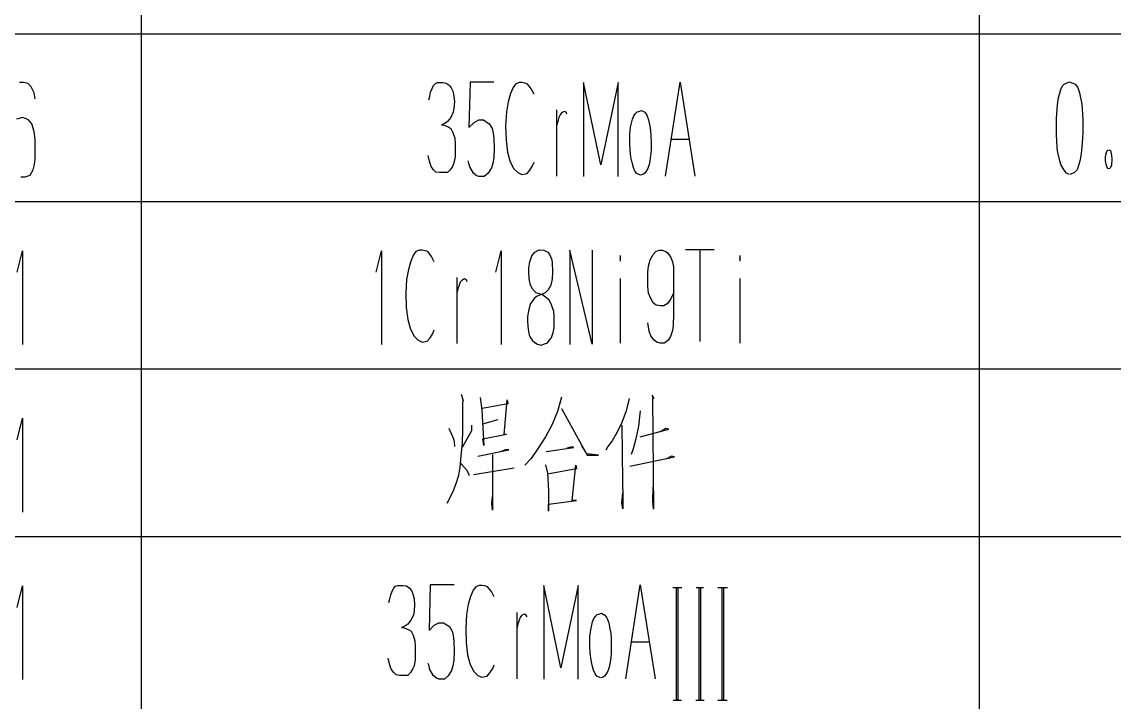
# Model space of a CAD drawing. Extents: x 0 to 8410, y 0 to 11890.
# Drawn here: x 7460 to 7916.2, y 2620.8 to 2905 of the extents above; entities that cross this region are included whole.
import ezdxf

# ---------------------------------------------------------------- set-up
doc = ezdxf.new("R2010")
doc.units = 0
doc.header["$MEASUREMENT"] = 0
doc.layers.add('6', color=7, linetype='Continuous')
doc.layers.add('9', color=7, linetype='Continuous')

# ---------------------------------------------------------------- blocks, each defined once
blk = doc.blocks.new('BLKENT904')
at = {"layer": '9', "color": 2, "linetype": 'Continuous'}
for p, q in [((7458.01, 2660.4), (7460.23, 2669.4)), ((7460.23, 2669.4), (7460.23, 2630.2)), ((7615.29, 2668.4), (7616.08, 2669.2)), ((7616.08, 2669.2), (7616.99, 2669.6)), ((7616.99, 2669.6), (7619.22, 2669.6)), ((7619.22, 2669.6), (7620.59, 2669.4)), ((7620.59, 2669.4), (7621.76, 2668.6)), ((7630.59, 2669.8), (7630.07, 2650.8)), ((7640.52, 2669.8), (7630.59, 2669.8)), ((7649.54, 2669), (7648.56, 2667.6)), ((7651.05, 2669.6), (7649.54, 2669)), ((7652.16, 2669.6), (7651.05, 2669.6)), ((7653.4, 2669.4), (7652.16, 2669.6)), ((7654.51, 2669), (7653.4, 2669.4)), ((7655.36, 2668), (7654.51, 2669)), ((7685.16, 2635.2), (7677.97, 2669.6)), ((7677.97, 2669.6), (7677.97, 2630.4)), ((7692.35, 2669.6), (7685.16, 2635.2)), ((7692.35, 2630.4), (7692.35, 2669.6)), ((7712.22, 2630.6), (7718.3, 2669.8)), ((7718.3, 2669.8), (7724.45, 2630.6)), ((7613.66, 2664), (7614.05, 2665.6)), ((7614.05, 2665.6), (7614.71, 2667.2)), ((7614.71, 2667.2), (7615.29, 2668.4)), ((7621.76, 2668.6), (7622.68, 2667.4)), ((7622.68, 2667.4), (7623.33, 2666)), ((7623.33, 2666), (7623.79, 2664)), ((7647.39, 2665), (7646.47, 2661.6)), ((7648.56, 2667.6), (7647.39, 2665)), ((7656.08, 2667), (7655.36, 2668)), ((7657.26, 2664.8), (7656.08, 2667)), ((7735.69, 2668.6), (7731.9, 2668.6)), ((7733.47, 2621.6), (7733.47, 2668.6)), ((7733.99, 2668.6), (7733.99, 2621.6)), ((7744.71, 2668.6), (7741.57, 2668.6)), ((7742.88, 2621.6), (7742.88, 2668.6)), ((7743.4, 2668.6), (7743.4, 2621.6)), ((7754.77, 2668.6), (7750.72, 2668.6)), ((7752.55, 2621.6), (7752.55, 2668.6)), ((7753.07, 2668.6), (7753.07, 2621.6)), ((7613.27, 2662.4), (7613.66, 2664)), ((7623.79, 2664), (7623.99, 2661.6)), ((7623.99, 2661.6), (7623.79, 2659)), ((7646.47, 2661.6), (7645.69, 2657.4)), ((7623.53, 2657.2), (7622.48, 2655)), ((7623.79, 2659), (7623.53, 2657.2)), ((7645.69, 2657.4), (7645.36, 2651.6)), ((7666.67, 2658.2), (7666.67, 2630.6)), ((7668.11, 2656.2), (7667.65, 2655)), ((7668.69, 2657), (7668.11, 2656.2)), ((7669.87, 2657.6), (7668.69, 2657)), ((7670.65, 2657.2), (7669.87, 2657.6)), ((7670.98, 2656.4), (7670.65, 2657.2)), ((7698.37, 2654.4), (7698.89, 2655.8)), ((7698.89, 2655.8), (7699.54, 2656.6)), ((7699.54, 2656.6), (7700.33, 2657.4)), ((7700.33, 2657.4), (7700.98, 2657.6)), ((7700.98, 2657.6), (7702.09, 2658)), ((7702.09, 2658), (7703.46, 2657.2)), ((7703.46, 2657.2), (7704.38, 2656)), ((7704.38, 2656), (7705.1, 2654)), ((7620, 2652.6), (7618.56, 2652)), ((7618.56, 2652), (7619.74, 2651.8)), ((7619.74, 2651.8), (7621.63, 2651)), ((7621.18, 2653.4), (7620, 2652.6)), ((7622.48, 2655), (7621.18, 2653.4)), ((7621.63, 2651), (7622.55, 2650.4)), ((7630.07, 2650.8), (7632.22, 2653)), ((7632.22, 2653), (7634.18, 2654)), ((7634.18, 2654), (7636.08, 2654)), ((7636.08, 2654), (7638.56, 2652.4)), ((7638.56, 2652.4), (7639.74, 2650.4)), ((7645.36, 2651.6), (7645.56, 2645.6)), ((7667.12, 2653.4), (7666.67, 2651.6)), ((7667.65, 2655), (7667.12, 2653.4)), ((7697.26, 2648.2), (7697.58, 2651)), ((7697.58, 2651), (7698.37, 2654.4)), ((7705.1, 2654), (7705.62, 2651.4)), ((7705.62, 2651.4), (7705.95, 2649.6)), ((7622.55, 2650.4), (7623.4, 2648.8)), ((7623.4, 2648.8), (7624.12, 2646.4)), ((7624.12, 2646.4), (7624.31, 2644.2)), ((7639.74, 2650.4), (7640.2, 2648.6)), ((7640.2, 2648.6), (7640.46, 2646.2)), ((7640.46, 2646.2), (7640.59, 2642.2)), ((7697.19, 2644), (7697.26, 2648.2)), ((7705.95, 2649.6), (7706.08, 2647.4)), ((7706.08, 2647.4), (7706.15, 2644.6)), ((7624.31, 2644.2), (7624.31, 2640.4)), ((7640.59, 2642.2), (7640.39, 2638.2)), ((7645.56, 2645.6), (7646.14, 2640.6)), ((7697.39, 2641.4), (7697.19, 2644)), ((7706.15, 2644.6), (7706.15, 2641.4)), ((7721.9, 2645.8), (7714.51, 2645.8)), ((7613.66, 2636.2), (7613.01, 2639.2)), ((7624.25, 2638.6), (7623.79, 2636)), ((7624.31, 2640.4), (7624.25, 2638.6)), ((7630.07, 2635.8), (7629.67, 2637)), ((7640.39, 2638.2), (7640, 2636)), ((7646.14, 2640.6), (7647.12, 2637)), ((7647.12, 2637), (7648.69, 2633.8)), ((7697.71, 2638.4), (7697.39, 2641.4)), ((7698.17, 2636.2), (7697.71, 2638.4)), ((7705.62, 2637), (7705.3, 2635.4)), ((7705.95, 2639.2), (7705.62, 2637)), ((7706.15, 2641.4), (7705.95, 2639.2)), ((7614.31, 2634.6), (7613.66, 2636.2)), ((7615.29, 2633.2), (7614.31, 2634.6)), ((7616.27, 2632.2), (7615.29, 2633.2)), ((7622.29, 2633.2), (7621.18, 2632)), ((7623.2, 2634.6), (7622.29, 2633.2)), ((7623.79, 2636), (7623.2, 2634.6)), ((7630.39, 2634.4), (7630.07, 2635.8)), ((7631.96, 2631.8), (7630.39, 2634.4)), ((7639.41, 2634), (7638.1, 2631.8)), ((7640, 2636), (7639.41, 2634)), ((7648.69, 2633.8), (7650.46, 2632)), ((7654.31, 2631.6), (7655.49, 2633)), ((7655.49, 2633), (7656.67, 2634.8)), ((7656.67, 2634.8), (7657.26, 2636.4)), ((7698.76, 2634.2), (7698.17, 2636.2)), ((7699.41, 2632.6), (7698.76, 2634.2)), ((7700.2, 2631.6), (7699.41, 2632.6)), ((7704.05, 2632.6), (7703.46, 2631.8)), ((7704.77, 2633.8), (7704.05, 2632.6)), ((7705.3, 2635.4), (7704.77, 2633.8)), ((7617.78, 2632), (7616.27, 2632.2)), ((7621.18, 2632), (7617.78, 2632)), ((7633.14, 2630.8), (7631.96, 2631.8)), ((7634.12, 2630.4), (7633.14, 2630.8)), ((7636.47, 2630.4), (7634.12, 2630.4)), ((7638.1, 2631.8), (7636.47, 2630.4)), ((7650.46, 2632), (7652.16, 2631.2)), ((7652.16, 2631.2), (7654.31, 2631.6)), ((7701.7, 2631), (7700.2, 2631.6)), ((7702.75, 2631.2), (7701.77, 2631)), ((7703.46, 2631.8), (7702.75, 2631.2)), ((7732.03, 2621.6), (7735.56, 2621.6)), ((7733.99, 2621.6), (7733.47, 2621.6)), ((7741.44, 2621.6), (7744.97, 2621.6)), ((7743.4, 2621.6), (7742.88, 2621.6)), ((7750.72, 2621.6), (7754.64, 2621.6)), ((7753.07, 2621.6), (7752.55, 2621.6))]:
    blk.add_line(p, q, dxfattribs=at)
blk = doc.blocks.new('BLKENT905')
at = {"layer": '9', "color": 2, "linetype": 'Continuous'}
for p, q in [((7643.5, 2749.41), (7644.28, 2746.86)), ((7644.28, 2746.86), (7644.02, 2746.08)), ((7651.47, 2748.04), (7652.12, 2742.75)), ((7661.41, 2732.55), (7662.71, 2747.06)), ((7662.71, 2747.06), (7662.97, 2745.49)), ((7685.33, 2748.24), (7683.76, 2742.16)), ((7713.69, 2747.65), (7712.39, 2742.55)), ((7723.1, 2749.02), (7723.89, 2747.65)), ((7723.89, 2747.65), (7723.37, 2748.24)), ((7723.37, 2748.24), (7723.76, 2701.37)), ((7644.02, 2746.08), (7644.02, 2734.51)), ((7652.12, 2742.75), (7652.91, 2728.04)), ((7662.97, 2745.49), (7652.25, 2743.53)), ((7683.76, 2742.16), (7681.54, 2736.86)), ((7685.33, 2743.53), (7696.05, 2723.92)), ((7712.39, 2742.55), (7710.56, 2737.65)), ((7718.27, 2742.55), (7717.48, 2736.08)), ((7458.01, 2730.4), (7460.23, 2739.4)), ((7460.23, 2739.4), (7460.23, 2700.2)), ((7652.52, 2737.06), (7658.92, 2738.82)), ((7710.56, 2737.65), (7708.59, 2733.53)), ((7638.27, 2735.29), (7640.23, 2730.78)), ((7644.02, 2734.51), (7643.89, 2729.02)), ((7647.81, 2734.12), (7643.89, 2727.25)), ((7647.81, 2736.47), (7647.81, 2734.12)), ((7652.52, 2730.78), (7662.45, 2732.75)), ((7662.45, 2732.75), (7661.41, 2732.55)), ((7681.54, 2736.86), (7678.66, 2731.57)), ((7708.59, 2733.53), (7706.5, 2730)), ((7710.56, 2736.47), (7710.82, 2713.14)), ((7717.48, 2736.08), (7716.44, 2730.78)), ((7718.27, 2731.57), (7730.16, 2734.9)), ((7728.99, 2735.1), (7726.76, 2733.73)), ((7730.16, 2734.9), (7728.99, 2735.1)), ((7640.23, 2730.78), (7640.62, 2729.61)), ((7640.62, 2729.61), (7640.75, 2727.65)), ((7643.89, 2729.02), (7643.5, 2725.1)), ((7652.91, 2728.04), (7652.52, 2730.78)), ((7678.66, 2731.57), (7675.65, 2726.86)), ((7706.5, 2730), (7704.8, 2727.65)), ((7716.44, 2730.78), (7715.26, 2726.67)), ((7643.5, 2725.1), (7643.24, 2722.16)), ((7650.42, 2723.53), (7663.37, 2726.27)), ((7656.57, 2724.31), (7656.57, 2700.98)), ((7661.93, 2726.27), (7660.23, 2725.49)), ((7663.37, 2726.27), (7661.93, 2726.27)), ((7675.65, 2726.86), (7672.65, 2722.55)), ((7678.92, 2725.49), (7690.56, 2727.25)), ((7689.9, 2727.45), (7687.55, 2726.86)), ((7690.56, 2727.25), (7689.9, 2727.45)), ((7695.91, 2724.51), (7693.82, 2727.84)), ((7700.88, 2723.92), (7695.91, 2724.51)), ((7696.05, 2723.92), (7700.88, 2723.92)), ((7704.8, 2727.65), (7703.89, 2726.08)), ((7715.26, 2726.67), (7714.48, 2724.31)), ((7643.24, 2722.16), (7642.97, 2718.63)), ((7643.24, 2720.59), (7645.85, 2717.65)), ((7672.65, 2722.55), (7670.03, 2719.8)), ((7678.66, 2720), (7679.58, 2716.47)), ((7689.77, 2705.1), (7691.34, 2719.8)), ((7691.34, 2719.8), (7691.6, 2718.24)), ((7713.95, 2719.41), (7732.52, 2723.33)), ((7731.34, 2723.53), (7728.99, 2722.35)), ((7732.52, 2723.33), (7731.34, 2723.53)), ((7642.19, 2715.1), (7641.27, 2711.96)), ((7642.97, 2718.63), (7642.19, 2715.1)), ((7645.85, 2717.65), (7646.76, 2715.49)), ((7648.59, 2715.88), (7665.59, 2718.63)), ((7691.6, 2718.24), (7679.58, 2716.08)), ((7679.58, 2716.47), (7679.97, 2709.22)), ((7641.27, 2711.96), (7640.1, 2709.02)), ((7710.82, 2713.14), (7710.95, 2706.27)), ((7723.5, 2704.71), (7723.63, 2710.59)), ((7638.92, 2706.47), (7637.48, 2703.73)), ((7640.1, 2709.02), (7638.92, 2706.47)), ((7656.31, 2703.92), (7656.57, 2706.67)), ((7679.97, 2709.22), (7679.97, 2700.59)), ((7710.56, 2704.12), (7710.95, 2708.24)), ((7710.95, 2706.27), (7710.95, 2701.57)), ((7656.57, 2700.98), (7656.31, 2703.92)), ((7679.97, 2703.53), (7691.6, 2705.1)), ((7679.97, 2700.59), (7679.97, 2703.53)), ((7691.6, 2705.1), (7689.77, 2705.1)), ((7710.95, 2701.57), (7710.56, 2704.12)), ((7723.76, 2701.37), (7723.5, 2704.71))]:
    blk.add_line(p, q, dxfattribs=at)
blk = doc.blocks.new('BLKENT906')
at = {"layer": '9', "color": 2, "linetype": 'Continuous'}
for p, q in [((7458.01, 2800.4), (7460.23, 2809.4)), ((7460.23, 2809.4), (7460.23, 2770.2)), ((7608.01, 2800.4), (7610.23, 2809.4)), ((7610.23, 2809.4), (7610.23, 2770.2)), ((7623.56, 2807.6), (7622.39, 2805)), ((7624.54, 2809), (7623.56, 2807.6)), ((7626.05, 2809.6), (7624.54, 2809)), ((7627.16, 2809.6), (7626.05, 2809.6)), ((7628.4, 2809.4), (7627.16, 2809.6)), ((7629.51, 2809), (7628.4, 2809.4)), ((7630.36, 2808), (7629.51, 2809)), ((7631.08, 2807), (7630.36, 2808)), ((7632.25, 2804.8), (7631.08, 2807)), ((7658.01, 2800.4), (7660.23, 2809.4)), ((7660.23, 2809.4), (7660.23, 2770.2)), ((7672.12, 2804.8), (7673.04, 2807.2)), ((7673.04, 2807.2), (7674.22, 2808.8)), ((7674.22, 2808.8), (7676.05, 2809.8)), ((7676.05, 2809.8), (7678.01, 2809.6)), ((7678.01, 2809.6), (7679.64, 2808.8)), ((7679.64, 2808.8), (7680.43, 2807.8)), ((7680.43, 2807.8), (7681.14, 2806)), ((7681.14, 2806), (7681.47, 2804.6)), ((7698.14, 2770.4), (7688.86, 2809.6)), ((7688.86, 2809.6), (7688.86, 2770.2)), ((7698.14, 2809.6), (7698.14, 2770.4)), ((7709.97, 2806.2), (7709.58, 2806.2)), ((7709.84, 2807.4), (7709.84, 2805)), ((7722.39, 2805.6), (7723.63, 2807.8)), ((7723.63, 2807.8), (7724.74, 2809)), ((7724.74, 2809), (7726.24, 2809.6)), ((7726.24, 2809.6), (7727.42, 2809.6)), ((7727.42, 2809.6), (7728.92, 2809)), ((7728.92, 2809), (7729.77, 2808.4)), ((7729.77, 2808.4), (7730.23, 2807.8)), ((7730.23, 2807.8), (7731.01, 2806.6)), ((7731.01, 2806.6), (7731.73, 2804.8)), ((7749.12, 2809.8), (7737.16, 2809.8)), ((7743.11, 2809.8), (7743.11, 2771.4)), ((7759.97, 2806.2), (7759.58, 2806.2)), ((7759.84, 2807.4), (7759.84, 2805)), ((7621.47, 2801.6), (7620.69, 2797.4)), ((7622.39, 2805), (7621.47, 2801.6)), ((7671.8, 2802.2), (7672.12, 2804.8)), ((7671.8, 2800.8), (7671.8, 2802.2)), ((7681.47, 2804.6), (7681.67, 2800.4)), ((7721.47, 2800.4), (7721.67, 2803)), ((7721.67, 2803), (7722.39, 2805.6)), ((7731.73, 2804.8), (7732.13, 2802.6)), ((7732.13, 2802.6), (7732.19, 2800.4)), ((7620.69, 2797.4), (7620.36, 2791.6)), ((7641.67, 2798.2), (7641.67, 2770.6)), ((7643.69, 2797), (7643.1, 2796.2)), ((7644.87, 2797.6), (7643.69, 2797)), ((7645.65, 2797.2), (7644.87, 2797.6)), ((7645.98, 2796.4), (7645.65, 2797.2)), ((7671.93, 2797.6), (7671.8, 2800.8)), ((7672.45, 2795), (7671.93, 2797.6)), ((7681.47, 2797.6), (7680.88, 2795)), ((7681.67, 2800.4), (7681.47, 2797.6)), ((7709.84, 2797.8), (7709.84, 2770.8)), ((7721.47, 2797.6), (7721.47, 2800.4)), ((7721.47, 2794.4), (7721.47, 2797.6)), ((7732.19, 2800.4), (7732.19, 2791.2)), ((7759.84, 2797.8), (7759.84, 2770.8)), ((7642.12, 2793.4), (7641.67, 2791.6)), ((7642.65, 2795), (7642.12, 2793.4)), ((7643.1, 2796.2), (7642.65, 2795)), ((7673.37, 2793.2), (7672.45, 2795)), ((7674.87, 2791.8), (7673.37, 2793.2)), ((7679.84, 2793), (7678.59, 2791.8)), ((7680.88, 2795), (7679.84, 2793)), ((7721.73, 2791.6), (7721.47, 2794.4)), ((7620.36, 2791.6), (7620.56, 2785.6)), ((7673.37, 2788.6), (7672.45, 2787.4)), ((7674.02, 2789.4), (7673.37, 2788.6)), ((7675.26, 2790.4), (7674.02, 2789.4)), ((7676.57, 2791.2), (7674.87, 2791.8)), ((7677.68, 2791.4), (7675.26, 2790.4)), ((7679.25, 2789.6), (7677.03, 2791.2)), ((7678.59, 2791.8), (7677.68, 2791.4)), ((7680.43, 2788.6), (7679.25, 2789.6)), ((7681.21, 2786.8), (7680.43, 2788.6)), ((7722.65, 2789.4), (7721.73, 2791.6)), ((7723.63, 2787.6), (7722.65, 2789.4)), ((7724.94, 2786.6), (7723.63, 2787.6)), ((7730.88, 2789), (7729.51, 2787.2)), ((7732.13, 2791.6), (7730.88, 2789)), ((7732.19, 2791.2), (7732.19, 2783)), ((7620.56, 2785.6), (7621.14, 2780.6)), ((7671.41, 2783.4), (7671.21, 2781.8)), ((7671.73, 2784.8), (7671.41, 2783.4)), ((7672.45, 2787.4), (7671.73, 2784.8)), ((7682.12, 2784), (7681.21, 2786.8)), ((7682.26, 2782.2), (7682.12, 2784)), ((7726.64, 2786.4), (7724.94, 2786.6)), ((7728.07, 2786.4), (7726.64, 2786.4)), ((7729.51, 2787.2), (7728.07, 2786.4)), ((7732.19, 2783), (7731.99, 2778.2)), ((7621.14, 2780.6), (7622.12, 2777)), ((7671.21, 2781.8), (7671.21, 2780)), ((7671.21, 2780), (7671.28, 2777.8)), ((7682.26, 2779.6), (7682.26, 2782.2)), ((7682.26, 2777.2), (7682.26, 2779.6)), ((7721.99, 2775.8), (7721.47, 2779.2)), ((7622.12, 2777), (7623.69, 2773.8)), ((7623.69, 2773.8), (7625.46, 2772)), ((7630.49, 2773), (7631.67, 2774.8)), ((7631.67, 2774.8), (7632.25, 2776.4)), ((7671.28, 2777.8), (7671.54, 2775.6)), ((7671.54, 2775.6), (7671.93, 2774.2)), ((7671.93, 2774.2), (7672.39, 2773)), ((7681.41, 2773.6), (7681.86, 2775.2)), ((7681.86, 2775.2), (7682.26, 2777.2)), ((7722.71, 2773.8), (7721.99, 2775.8)), ((7724.09, 2772), (7722.71, 2773.8)), ((7731.73, 2776), (7730.88, 2773.6)), ((7731.99, 2778.2), (7731.73, 2776)), ((7625.46, 2772), (7627.16, 2771.2)), ((7627.16, 2771.2), (7629.31, 2771.6)), ((7629.31, 2771.6), (7630.49, 2773)), ((7672.39, 2773), (7673.17, 2772)), ((7673.17, 2772), (7674.28, 2771)), ((7674.28, 2771), (7675.39, 2770.4)), ((7675.39, 2770.4), (7676.9, 2770)), ((7676.9, 2770), (7678.73, 2770.6)), ((7678.73, 2770.6), (7679.44, 2770.8)), ((7679.44, 2770.8), (7680.43, 2772)), ((7680.43, 2772), (7681.08, 2772.8)), ((7681.08, 2772.8), (7681.41, 2773.6)), ((7725.2, 2771.2), (7724.09, 2772)), ((7726.64, 2770.8), (7725.2, 2771.2)), ((7728.2, 2770.8), (7726.64, 2770.8)), ((7728.99, 2771.2), (7728.2, 2770.8)), ((7730.1, 2772.2), (7728.99, 2771.2)), ((7730.88, 2773.6), (7730.1, 2772.2))]:
    blk.add_line(p, q, dxfattribs=at)
blk = doc.blocks.new('BLKENT907')
at = {"layer": '9', "color": 2, "linetype": 'Continuous'}
for p, q in [((7460.69, 2879.6), (7459.05, 2879.6)), ((7462.65, 2879.2), (7460.69, 2879.6)), ((7463.95, 2877.8), (7462.65, 2879.2)), ((7631.96, 2878.4), (7632.74, 2879.2)), ((7632.74, 2879.2), (7633.66, 2879.6)), ((7633.66, 2879.6), (7635.88, 2879.6)), ((7635.88, 2879.6), (7637.25, 2879.4)), ((7637.25, 2879.4), (7638.43, 2878.6)), ((7647.25, 2879.8), (7646.73, 2860.8)), ((7657.19, 2879.8), (7647.25, 2879.8)), ((7666.21, 2879), (7665.23, 2877.6)), ((7667.71, 2879.6), (7666.21, 2879)), ((7668.82, 2879.6), (7667.71, 2879.6)), ((7670.07, 2879.4), (7668.82, 2879.6)), ((7671.18, 2879), (7670.07, 2879.4)), ((7672.03, 2878), (7671.18, 2879)), ((7701.83, 2845.2), (7694.64, 2879.6)), ((7694.64, 2879.6), (7694.64, 2840.4)), ((7709.02, 2879.6), (7701.83, 2845.2)), ((7709.02, 2840.4), (7709.02, 2879.6)), ((7728.89, 2840.6), (7734.97, 2879.8)), ((7734.97, 2879.8), (7741.11, 2840.6)), ((7894.66, 2878.2), (7895.31, 2879)), ((7895.31, 2879), (7897.53, 2880)), ((7897.53, 2880), (7899.89, 2879)), ((7899.89, 2879), (7901.06, 2877.6)), ((7465.13, 2875.4), (7463.95, 2877.8)), ((7465.59, 2872.8), (7465.13, 2875.4)), ((7630.33, 2874), (7630.72, 2875.6)), ((7630.72, 2875.6), (7631.37, 2877.2)), ((7631.37, 2877.2), (7631.96, 2878.4)), ((7638.43, 2878.6), (7639.35, 2877.4)), ((7639.35, 2877.4), (7640, 2876)), ((7640, 2876), (7640.46, 2874)), ((7664.05, 2875), (7663.14, 2871.6)), ((7665.23, 2877.6), (7664.05, 2875)), ((7672.75, 2877), (7672.03, 2878)), ((7673.92, 2874.8), (7672.75, 2877)), ((7893.02, 2873.4), (7893.48, 2875.2)), ((7893.48, 2875.2), (7893.94, 2876.8)), ((7893.94, 2876.8), (7894.66, 2878.2)), ((7901.06, 2877.6), (7901.78, 2875.4)), ((7901.78, 2875.4), (7902.7, 2870.6)), ((7629.93, 2872.4), (7630.33, 2874)), ((7640.46, 2874), (7640.65, 2871.6)), ((7640.65, 2871.6), (7640.46, 2869)), ((7663.14, 2871.6), (7662.35, 2867.4)), ((7892.17, 2864.6), (7892.56, 2870.4)), ((7892.56, 2870.4), (7893.02, 2873.4)), ((7902.7, 2870.6), (7903.09, 2864.2)), ((7640.2, 2867.2), (7639.15, 2865)), ((7640.46, 2869), (7640.2, 2867.2)), ((7662.35, 2867.4), (7662.03, 2861.6)), ((7683.33, 2868.2), (7683.33, 2840.6)), ((7684.77, 2866.2), (7684.31, 2865)), ((7685.36, 2867), (7684.77, 2866.2)), ((7686.54, 2867.6), (7685.36, 2867)), ((7687.32, 2867.2), (7686.54, 2867.6)), ((7687.65, 2866.4), (7687.32, 2867.2)), ((7715.03, 2864.4), (7715.56, 2865.8)), ((7715.56, 2865.8), (7716.21, 2866.6)), ((7716.21, 2866.6), (7716.99, 2867.4)), ((7716.99, 2867.4), (7717.65, 2867.6)), ((7717.65, 2867.6), (7718.76, 2868)), ((7718.76, 2868), (7720.13, 2867.2)), ((7720.13, 2867.2), (7721.05, 2866)), ((7721.05, 2866), (7721.77, 2864)), ((7460.42, 2865), (7457.81, 2864.4)), ((7462.78, 2864), (7460.42, 2865)), ((7464.22, 2862.4), (7462.78, 2864)), ((7465.2, 2859.2), (7464.22, 2862.4)), ((7636.67, 2862.6), (7635.23, 2862)), ((7635.23, 2862), (7636.41, 2861.8)), ((7636.41, 2861.8), (7638.3, 2861)), ((7637.84, 2863.4), (7636.67, 2862.6)), ((7639.15, 2865), (7637.84, 2863.4)), ((7638.3, 2861), (7639.22, 2860.4)), ((7646.73, 2860.8), (7648.89, 2863)), ((7648.89, 2863), (7650.85, 2864)), ((7650.85, 2864), (7652.74, 2864)), ((7652.74, 2864), (7655.23, 2862.4)), ((7655.23, 2862.4), (7656.41, 2860.4)), ((7662.03, 2861.6), (7662.22, 2855.6)), ((7683.79, 2863.4), (7683.33, 2861.6)), ((7684.31, 2865), (7683.79, 2863.4)), ((7713.92, 2858.2), (7714.25, 2861)), ((7714.25, 2861), (7715.03, 2864.4)), ((7721.77, 2864), (7722.29, 2861.4)), ((7722.29, 2861.4), (7722.61, 2859.6)), ((7892.17, 2857.6), (7892.17, 2864.6)), ((7903.09, 2864.2), (7903.09, 2859)), ((7465.59, 2856), (7465.2, 2859.2)), ((7465.59, 2850.6), (7465.59, 2856)), ((7639.22, 2860.4), (7640.06, 2858.8)), ((7640.06, 2858.8), (7640.78, 2856.4)), ((7640.78, 2856.4), (7640.98, 2854.2)), ((7656.41, 2860.4), (7656.86, 2858.6)), ((7656.86, 2858.6), (7657.12, 2856.2)), ((7657.12, 2856.2), (7657.25, 2852.2)), ((7713.86, 2854), (7713.92, 2858.2)), ((7722.61, 2859.6), (7722.75, 2857.4)), ((7722.75, 2857.4), (7722.81, 2854.6)), ((7892.24, 2855.6), (7892.17, 2857.6)), ((7903.02, 2856.2), (7902.76, 2852.6)), ((7903.09, 2859), (7903.02, 2856.2)), ((7640.98, 2854.2), (7640.98, 2850.4)), ((7657.25, 2852.2), (7657.06, 2848.2)), ((7662.22, 2855.6), (7662.81, 2850.6)), ((7714.05, 2851.4), (7713.86, 2854)), ((7714.38, 2848.4), (7714.05, 2851.4)), ((7722.81, 2851.4), (7722.61, 2849.2)), ((7722.81, 2854.6), (7722.81, 2851.4)), ((7738.56, 2855.8), (7731.18, 2855.8)), ((7892.37, 2852.2), (7892.24, 2855.6)), ((7892.7, 2850.4), (7892.37, 2852.2)), ((7902.76, 2852.6), (7902.43, 2850)), ((7912.96, 2850.4), (7913.48, 2851.4)), ((7913.48, 2851.4), (7913.81, 2851.6)), ((7913.94, 2851.6), (7914.66, 2851.2)), ((7465.26, 2845.4), (7465.59, 2847.8)), ((7465.59, 2847.8), (7465.59, 2850.6)), ((7630.33, 2846.2), (7629.67, 2849.2)), ((7640.91, 2848.6), (7640.46, 2846)), ((7640.98, 2850.4), (7640.91, 2848.6)), ((7646.73, 2845.8), (7646.34, 2847)), ((7657.06, 2848.2), (7656.67, 2846)), ((7662.81, 2850.6), (7663.79, 2847)), ((7663.79, 2847), (7665.36, 2843.8)), ((7714.84, 2846.2), (7714.38, 2848.4)), ((7722.29, 2847), (7721.96, 2845.4)), ((7722.61, 2849.2), (7722.29, 2847)), ((7893.48, 2847), (7892.7, 2850.4)), ((7894, 2845.4), (7893.48, 2847)), ((7902.04, 2847.4), (7901.52, 2845.4)), ((7902.43, 2850), (7902.04, 2847.4)), ((7912.63, 2848.4), (7912.76, 2849.4)), ((7912.63, 2847), (7912.63, 2848.4)), ((7912.96, 2845), (7912.63, 2847)), ((7912.76, 2849.4), (7912.96, 2850.4)), ((7914.66, 2851.2), (7915.11, 2849.2)), ((7915.24, 2847.8), (7915.05, 2845)), ((7915.11, 2849.2), (7915.24, 2847.8)), ((7463.43, 2841), (7464.67, 2843.2)), ((7464.67, 2843.2), (7465.26, 2845.4)), ((7630.98, 2844.6), (7630.33, 2846.2)), ((7631.96, 2843.2), (7630.98, 2844.6)), ((7632.94, 2842.2), (7631.96, 2843.2)), ((7638.95, 2843.2), (7637.84, 2842)), ((7639.87, 2844.6), (7638.95, 2843.2)), ((7640.46, 2846), (7639.87, 2844.6)), ((7647.06, 2844.4), (7646.73, 2845.8)), ((7648.63, 2841.8), (7647.06, 2844.4)), ((7656.08, 2844), (7654.77, 2841.8)), ((7656.67, 2846), (7656.08, 2844)), ((7665.36, 2843.8), (7667.12, 2842)), ((7670.98, 2841.6), (7672.16, 2843)), ((7672.16, 2843), (7673.33, 2844.8)), ((7673.33, 2844.8), (7673.92, 2846.4)), ((7715.43, 2844.2), (7714.84, 2846.2)), ((7716.08, 2842.6), (7715.43, 2844.2)), ((7716.86, 2841.6), (7716.08, 2842.6)), ((7720.72, 2842.6), (7720.13, 2841.8)), ((7721.44, 2843.8), (7720.72, 2842.6)), ((7721.96, 2845.4), (7721.44, 2843.8)), ((7895.31, 2843), (7894, 2845.4)), ((7896.29, 2841.8), (7895.31, 2843)), ((7900.73, 2843.2), (7899.62, 2842)), ((7901.52, 2845.4), (7900.73, 2843.2)), ((7913.55, 2843.6), (7912.96, 2845)), ((7914.46, 2843.8), (7913.55, 2843.6)), ((7915.05, 2845), (7914.46, 2843.8)), ((7459.57, 2840.2), (7461.34, 2840.2)), ((7461.34, 2840.2), (7463.43, 2841)), ((7634.44, 2842), (7632.94, 2842.2)), ((7637.84, 2842), (7634.44, 2842)), ((7649.8, 2840.8), (7648.63, 2841.8)), ((7650.78, 2840.4), (7649.8, 2840.8)), ((7653.14, 2840.4), (7650.78, 2840.4)), ((7654.77, 2841.8), (7653.14, 2840.4)), ((7667.12, 2842), (7668.82, 2841.2)), ((7668.82, 2841.2), (7670.98, 2841.6)), ((7718.37, 2841), (7716.86, 2841.6)), ((7719.41, 2841.2), (7718.43, 2841)), ((7720.13, 2841.8), (7719.41, 2841.2)), ((7897.6, 2841.2), (7896.29, 2841.8)), ((7899.62, 2842), (7897.86, 2841.2))]:
    blk.add_line(p, q, dxfattribs=at)
blk = doc.blocks.new('BLKENT877')
at = {"layer": '9'}
for name in ['BLKENT907', 'BLKENT906', 'BLKENT905', 'BLKENT904']:
    blk.add_blockref(name, (0, 0), dxfattribs=at)
blk = doc.blocks.new('BLKENT829')
at = {"layer": '9', "color": 1, "linetype": 'Continuous'}
for p, q in [((7510, 700), (7510, 3320)), ((7860, 700), (7860, 3320)), ((6510, 2900), (8310, 2900)), ((6510, 2830), (8310, 2830)), ((6510, 2760), (8310, 2760)), ((6510, 2690), (8310, 2690))]:
    blk.add_line(p, q, dxfattribs=at)
at = {"layer": '9'}
blk.add_blockref('BLKENT877', (0, 0), dxfattribs=at)

msp = doc.modelspace()

# ---------------------------------------------------------------- block references
at = {"layer": '6'}
msp.add_blockref('BLKENT829', (0, 0), dxfattribs=at)

doc.saveas('drawing.dxf')
